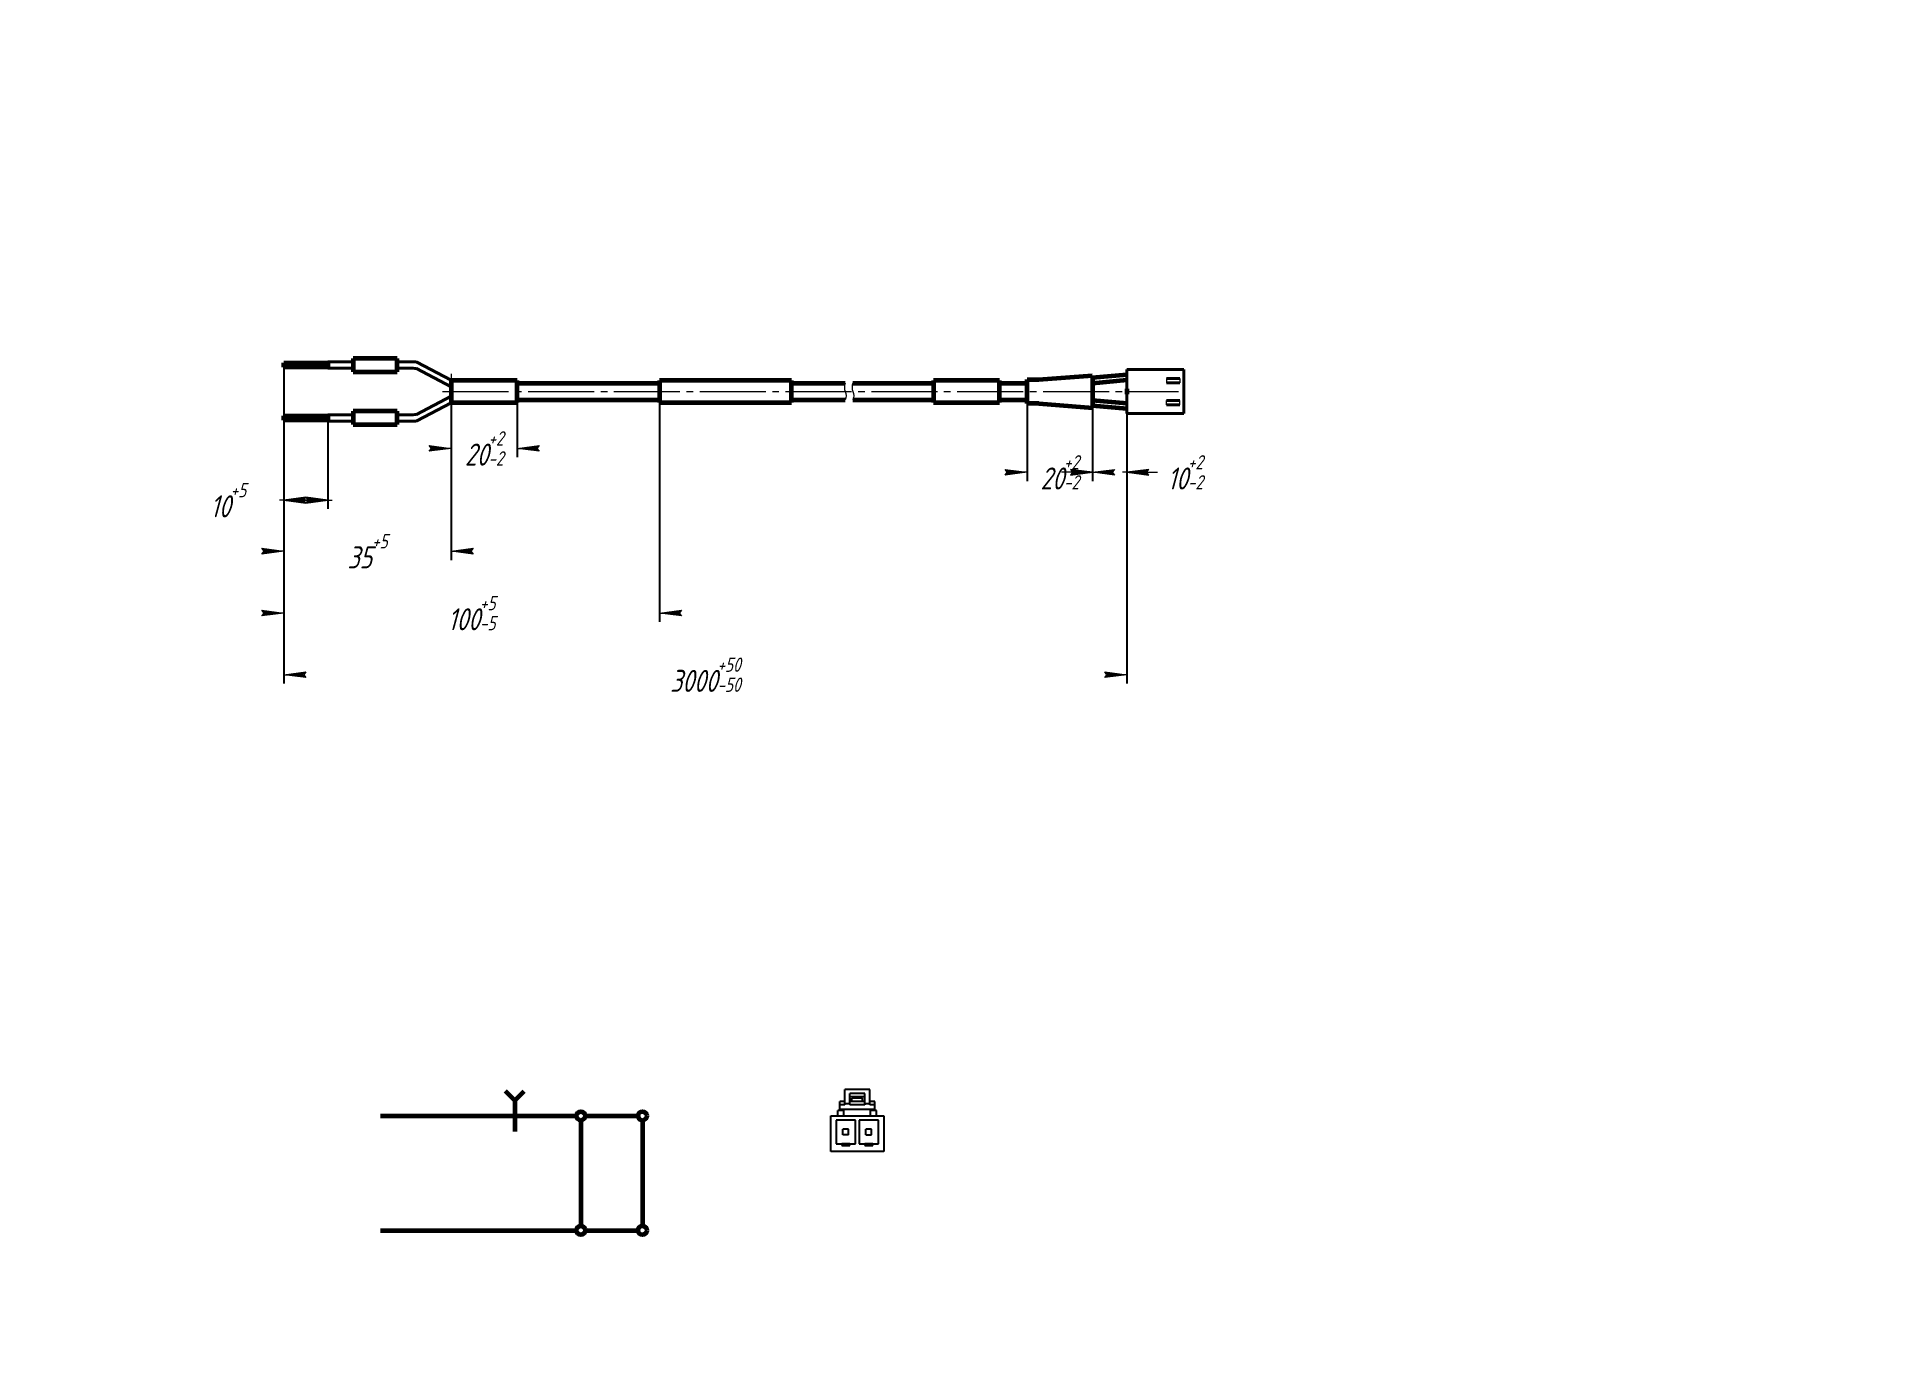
# Model space of a CAD drawing. Header units: millimetres. Extents: x 0 to 420, y 0 to 297.
import ezdxf

# ---------------------------------------------------------------- set-up
doc = ezdxf.new("R2010")
doc.units = ezdxf.units.MM
for name, pattern in [('K5LT32809', [0]), ('K5LT32810', [0]), ('K5LT32824', [0]), ('K5LT_AXLED', [19.5, 15, -1.5, 1.5, -1.5]), ('K5LT_BASIC', [0]), ('K5LT_THIN', [0]), ('K5LT_THIN_INCLUDED_TO_HATCHING', [0])]:
    doc.linetypes.add(name, pattern=pattern)
doc.styles.add('KDIMTEXTSTYLE', font='GOST_AU.SHX', dxfattribs={"width": 0.96, "oblique": 15, "height": 5})
doc.dimstyles.new('KDIMSTYLE (1.00)', dxfattribs={"dimtxt": 5, "dimasz": 1, "dimexe": 2, "dimexo": 0, "dimgap": 1, "dimtad": 1, "dimtxsty": 'KDIMTEXTSTYLE', "dimsah": 1, "dimcen": 0, "dimdle": 1, "dimadec": 0, "dimazin": 0, "dimtfac": 0.667, "dimtmove": 0, "dimatfit": 3, "dimfxl": 1, "dimtvp": 1, "dimtolj": 1, "dimtzin": 0, "dimarcsym": 0})

# ---------------------------------------------------------------- blocks, each defined once
blk = doc.blocks.new('U0')
at = {"color": 150, "linetype": 'K5LT_BASIC', "lineweight": 60, "true_color": 0x0080ff}
for p, q in [((109.1359105561847, 218.9382181371565), (94.13591055618474, 218.9382181371565)), ((94.13591055618474, 218.9382181371565), (94.13591055618474, 213.9382181371565)), ((109.1359105561847, 213.9382181371565), (109.1359105561847, 218.9382181371565)), ((94.13591055618474, 213.9382181371565), (109.1359105561847, 213.9382181371565))]:
    blk.add_line(p, q, dxfattribs=at)
blk = doc.blocks.new('U1')
at = {"color": 150, "linetype": 'K5LT_BASIC', "lineweight": 60, "true_color": 0x0080ff}
for p, q in [((171.446110569103, 218.9382181371565), (141.446110569103, 218.9382181371565)), ((141.446110569103, 218.9382181371565), (141.446110569103, 213.9382181371565)), ((171.446110569103, 213.9382181371565), (171.446110569103, 218.9382181371565)), ((141.446110569103, 213.9382181371565), (171.446110569103, 213.9382181371565))]:
    blk.add_line(p, q, dxfattribs=at)
blk = doc.blocks.new('U2')
at = {"color": 150, "linetype": 'K5LT_BASIC', "lineweight": 60, "true_color": 0x0080ff}
for p, q in [((218.7563105820213, 218.9382181371565), (203.7563105820213, 218.9382181371565)), ((203.7563105820213, 218.9382181371565), (203.7563105820213, 213.9382181371565)), ((218.7563105820213, 213.9382181371565), (218.7563105820213, 218.9382181371565)), ((203.7563105820213, 213.9382181371565), (218.7563105820213, 213.9382181371565))]:
    blk.add_line(p, q, dxfattribs=at)
blk = doc.blocks.new('KDIMARROW_01')
blk.add_hatch(color=0).paths.add_polyline_path([(0, 0), (-5, 0.658262491226197), (-4.5, 5.51091059616309e-16), (-5, -0.6582624912261956)])
at = {"color": 0, "linetype": 'K5LT_THIN', "lineweight": 18}
for p, q in [((-4.5, 5.51091059616309e-16), (-5, 0.658262491226197)), ((-5, 0.658262491226197), (0, 0)), ((0, 0), (-5, -0.6582624912261956)), ((-5, -0.6582624912261956), (-4.5, 5.51091059616309e-16)), ((0, 0), (-1, 0))]:
    blk.add_line(p, q, dxfattribs=at)
blk = doc.blocks.new('KDIMARROW_02')
blk.add_hatch(color=0).paths.add_polyline_path([(4.5, -5.51091059616309e-16), (5, 0.6582624912261956), (0, 0), (5, -0.658262491226197)])
at = {"color": 0, "linetype": 'K5LT_THIN', "lineweight": 18}
for p, q in [((0, 0), (-1, 0)), ((5, 0.6582624912261956), (0, 0)), ((0, 0), (5, -0.658262491226197)), ((0, 0), (7, -8.572527594031472e-16)), ((4.5, -5.51091059616309e-16), (5, 0.6582624912261956)), ((5, -0.658262491226197), (4.5, -5.51091059616309e-16))]:
    blk.add_line(p, q, dxfattribs=at)
blk = doc.blocks.new('U3')
at = {"color": 150, "linetype": 'K5LT_BASIC', "lineweight": 60, "true_color": 0x0080ff}
for p, q in [((56.12154304228761, 222.9420540911495), (66.12154304228761, 222.9420540911495)), ((56.12154304228761, 221.9420540911495), (56.12154304228761, 222.9420540911495)), ((66.12154304228761, 222.9420540911495), (66.12154304228761, 221.9420540911495)), ((66.12154304228761, 221.9420540911495), (56.12154304228761, 221.9420540911495))]:
    blk.add_line(p, q, dxfattribs=at)
blk = doc.blocks.new('U4')
at = {"color": 150, "linetype": 'K5LT_BASIC', "lineweight": 60, "true_color": 0x0080ff}
for p, q in [((56.12154304228761, 210.9343821831635), (66.12154304228761, 210.9343821831635)), ((56.12154304228761, 209.9343821831635), (56.12154304228761, 210.9343821831635)), ((66.12154304228761, 210.9343821831635), (66.12154304228761, 209.9343821831635)), ((66.12154304228761, 209.9343821831635), (56.12154304228761, 209.9343821831635))]:
    blk.add_line(p, q, dxfattribs=at)
blk = doc.blocks.new('U8')
at = {"color": 150, "linetype": 'K5LT_BASIC', "lineweight": 60, "true_color": 0x0080ff}
for p, q in [((81.84345621717881, 223.9420540911494), (71.84345621717881, 223.9420540911494)), ((71.84345621717881, 223.9420540911494), (71.84345621717881, 220.9420540911494)), ((81.84345621717881, 220.9420540911494), (81.84345621717881, 223.9420540911494)), ((71.84345621717881, 220.9420540911494), (81.84345621717881, 220.9420540911494))]:
    blk.add_line(p, q, dxfattribs=at)
blk = doc.blocks.new('U9')
at = {"color": 150, "linetype": 'K5LT_BASIC', "lineweight": 60, "true_color": 0x0080ff}
for p, q in [((81.84345621717881, 211.9343821831634), (71.84345621717881, 211.9343821831634)), ((71.84345621717881, 211.9343821831634), (71.84345621717881, 208.9343821831634)), ((81.84345621717881, 208.9343821831634), (81.84345621717881, 211.9343821831634)), ((71.84345621717881, 208.9343821831634), (81.84345621717881, 208.9343821831634))]:
    blk.add_line(p, q, dxfattribs=at)
blk = doc.blocks.new('U11')
at = {"color": 7, "linetype": 'K5LT_THIN_INCLUDED_TO_HATCHING', "lineweight": 18}
for p, q in [((183.557846501245, 217.8555737864123), (183.5024953201365, 217.3831219033272)), ((183.5024953201365, 217.3831219033272), (183.557846501245, 216.910670020242)), ((183.6914760733706, 218.3280256694975), (183.557846501245, 217.8555737864123)), ((183.557846501245, 216.910670020242), (183.6914760733706, 216.4382181371569)), ((183.6914760733706, 216.4382181371569), (183.8251056454961, 215.9657662540717)), ((183.8251056454961, 215.0208624879014), (183.6914760733706, 214.5484106048162)), ((183.8251056454961, 215.9657662540717), (183.8804568266046, 215.4933143709865)), ((183.8804568266046, 215.4933143709865), (183.8251056454961, 215.0208624879014))]:
    blk.add_line(p, q, dxfattribs=at)
blk = doc.blocks.new('U12')
at = {"color": 7, "linetype": 'K5LT_THIN_INCLUDED_TO_HATCHING', "lineweight": 18}
for p, q in [((185.2992040844003, 217.8555737864123), (185.2438529032918, 217.3831219033272)), ((185.2438529032918, 217.3831219033272), (185.2992040844003, 216.910670020242)), ((185.4328336565259, 218.3280256694975), (185.2992040844003, 217.8555737864123)), ((185.2992040844003, 216.910670020242), (185.4328336565259, 216.4382181371569)), ((185.4328336565259, 216.4382181371569), (185.5664632286515, 215.9657662540717)), ((185.5664632286515, 215.0208624879014), (185.4328336565259, 214.5484106048162)), ((185.5664632286515, 215.9657662540717), (185.62181440976, 215.4933143709865)), ((185.62181440976, 215.4933143709865), (185.5664632286515, 215.0208624879014))]:
    blk.add_line(p, q, dxfattribs=at)

msp = doc.modelspace()

# ---------------------------------------------------------------- linework, layer by layer
at = {"color": 150, "linetype": 'K5LT_BASIC', "lineweight": 60, "true_color": 0x0080ff}
for p, q in [((66.12154304228761, 221.7096937884326), (66.12154304228761, 223.1744143938664)), ((225.0057596792878, 219.1898831374422), (227.6694567586548, 219.1898831374422)), ((225.0057596792878, 213.6865531368707), (225.0057596792878, 219.1898831374422)), ((227.6694567586548, 219.1898831374422), (239.8574016643133, 220.1051609050557)), ((239.8574016643133, 219.6052718953786), (247.6764011296896, 220.3124218640086)), ((239.8574016643133, 219.6052718953786), (247.6764011296896, 220.3124218640086)), ((239.8574016643133, 220.1051609050557), (239.8574016643133, 212.738083208765)), ((239.8574016643133, 218.3698733307568), (247.6764011296896, 219.0770232993867)), ((239.8574016643133, 218.3698733307568), (247.6764011296896, 219.0770232993867)), ((109.1359105561847, 218.3280256694974), (141.446110569103, 218.3280256694976)), ((109.1359105561847, 214.5484106048158), (141.446110569103, 214.5484106048168)), ((171.446110569103, 218.3280256694974), (183.6914760733706, 218.3280256694975)), ((171.446110569103, 214.5484106048158), (183.6914760733706, 214.5484106048162)), ((185.4328336565259, 218.3280256694975), (203.7563105820213, 218.3280256694976)), ((185.4328336565259, 214.5484106048162), (203.7563105820213, 214.5484106048168)), ((218.7563105820213, 218.3280256694974), (225.0057596792878, 218.3280256694976)), ((218.7563105820213, 214.5484106048158), (225.0057596792878, 214.5484106048166)), ((239.8574016643133, 214.5065629435562), (247.6764011296896, 213.7994129749262)), ((247.6764011296887, 217.0390487458661), (247.6764011296906, 215.808671797509)), ((66.12154304228761, 209.7020218804465), (66.12154304228761, 211.1667424858804)), ((227.6694567586549, 213.6865531368707), (225.0057596792878, 213.6865531368707)), ((227.6694567586548, 213.6865531368707), (239.8574016643133, 212.738083208765)), ((239.8574016643133, 213.2711643789343), (247.6764011296896, 212.5640144103044)), ((108.6174055326346, 55.32775124531685), (106.4960851890749, 57.44907158887649)), ((108.6174055326346, 55.32775124531685), (110.7387258761942, 57.44907158887649)), ((108.6174055326346, 55.32775124531685), (108.6174055326346, 48.32775124531685)), ((78.05919357366301, 51.82775124531685), (122.5938414899175, 51.82775124531685)), ((123.5938414899171, 50.82775124531685), (123.5938414899171, 26.82775124531686)), ((124.5938414899166, 51.82775124531685), (136.5938414899171, 51.82775124531685)), ((137.5938414899171, 50.82775124531685), (137.5938414899171, 26.82775124531686)), ((78.05919357366301, 25.82775124531685), (122.5938414899175, 25.82775124531685)), ((124.5938414899166, 25.82775124531685), (136.5938414899171, 25.82775124531685))]:
    msp.add_line(p, q, dxfattribs=at)
at = {"color": 7, "linetype": 'K5LT32809', "lineweight": 40}
for p, q in [((71.84345621717881, 223.1744143938664), (66.12154304228761, 223.1744143938664)), ((85.64191305652321, 223.1744143938662), (81.84345621717881, 223.1744143938662)), ((94.13591055618508, 219.0163021760025), (86.34618359785554, 223.1245662101857)), ((71.84345621717881, 221.7096937884325), (66.12154304228761, 221.7096937884326)), ((85.52335474919687, 221.7096937884324), (81.84345621717881, 221.7096937884324)), ((94.13591055618485, 217.5325362077209), (86.22896144841184, 221.6596553222247)), ((260.6764011296896, 221.4238602716875), (247.6764011296897, 221.4238602716875)), ((247.6764011296897, 221.4238602716875), (247.6764011296896, 211.4238602716875)), ((259.7190399981502, 219.4238602716875), (256.7193338537064, 219.4238602716875)), ((259.7190399981502, 218.4238602716875), (256.7193338537064, 218.4238602716875)), ((260.6764011296897, 221.4238602716875), (260.6764011296896, 211.4238602716875)), ((94.13591055618485, 215.343900066592), (86.22896144841184, 211.2167809520882)), ((94.13591055618485, 215.343900066592), (86.22896144841184, 211.2167809520882)), ((259.7190399981502, 214.4238602716875), (256.7193338537064, 214.4238602716875)), ((71.84345621717881, 211.1667424858804), (66.12154304228761, 211.1667424858804)), ((71.84345621717881, 211.1667424858804), (66.12154304228761, 211.1667424858804)), ((85.52335474919687, 211.1667424858805), (81.84345621717881, 211.1667424858804)), ((85.52335474919687, 211.1667424858805), (81.84345621717881, 211.1667424858804)), ((94.13591055618508, 213.8601340983105), (86.34618359785554, 209.7518700641273)), ((94.13591055618508, 213.8601340983105), (86.34618359785554, 209.7518700641273)), ((260.6764011296896, 211.4238602716875), (247.6764011296896, 211.4238602716875)), ((259.7190399981502, 213.4238602716875), (256.7193338537064, 213.4238602716875)), ((71.84345621717881, 209.7020218804466), (66.12154304228761, 209.7020218804465)), ((71.84345621717881, 209.7020218804466), (66.12154304228761, 209.7020218804465)), ((85.64191305652321, 209.7020218804468), (81.84345621717881, 209.7020218804467)), ((85.64191305652321, 209.7020218804468), (81.84345621717881, 209.7020218804467))]:
    msp.add_line(p, q, dxfattribs=at)
at = {"color": 7, "linetype": 'K5LT32810', "lineweight": 15}
for p, q in [((94.13591055618485, 220.4382181371564), (94.13591055618485, 212.4382181371566)), ((256.7193338537064, 219.4238602716875), (256.7193338537064, 218.4238602716875)), ((259.7196277092614, 219.4238602716875), (259.7196277092614, 218.4238602716875)), ((256.7193338537064, 213.4238602716875), (256.7193338537064, 214.4238602716875)), ((259.7196277092614, 213.4238602716875), (259.7196277092614, 214.4238602716875))]:
    msp.add_line(p, q, dxfattribs=at)
at = {"color": 30, "linetype": 'K5LT_AXLED', "lineweight": 18, "true_color": 0xff8000}
msp.add_line((92.13591055618474, 216.4382181371565), (259.4264011300655, 216.4382181371565), dxfattribs=at)
at = {"color": 7, "linetype": 'K5LT32824', "lineweight": 25}
for p, q in [((182.4580266745484, 54.34629944531952), (182.4580266745484, 55.09629944531952)), ((183.5830266745484, 55.09629944531952), (182.4580266745484, 55.09629944531952)), ((183.5830266745484, 54.60364540010784), (183.5830266745484, 57.85775124531682)), ((189.2680266745483, 57.85775124531682), (183.5830266745484, 57.85775124531682)), ((184.7005266745482, 54.60364540010784), (183.5830266745484, 54.60364540010784)), ((183.5830266745484, 54.34629944531952), (183.5830266745484, 54.60364540010784)), ((188.1505266745485, 56.89478273477329), (184.7005266745482, 56.89478273477329)), ((184.7005266745482, 54.60364540010784), (184.7005266745482, 56.89478273477329)), ((188.1505266745485, 56.20562459566753), (184.7005266745482, 56.20562459566753)), ((188.1505266745485, 55.09629944531952), (184.7005266745482, 55.09629944531952)), ((184.7005266745482, 54.60364540010784), (184.7005266745482, 54.34629944531952)), ((185.2255266745487, 55.09629944531952), (185.2255266745487, 55.86275124531693)), ((187.6255266745493, 55.86275124531693), (185.2255266745487, 55.86275124531693)), ((187.6255266745493, 55.09629944531952), (187.6255266745493, 55.86275124531693)), ((188.1505266745485, 54.60364540010784), (188.1505266745485, 56.89478273477329)), ((189.2680266745483, 54.60364540010784), (188.1505266745485, 54.60364540010784)), ((188.1505266745485, 54.60364540010784), (188.1505266745485, 54.34629944531952)), ((189.2680266745483, 54.60364540010784), (189.2680266745483, 57.85775124531682)), ((190.3930266745483, 55.09629944531952), (189.2680266745483, 55.09629944531952)), ((189.2680266745483, 54.34629944531952), (189.2680266745483, 54.60364540010784)), ((190.3930266745483, 54.34629944531952), (190.3930266745483, 55.09629944531952)), ((180.425526674549, 51.82775124531685), (192.425526674549, 51.82775124531685)), ((180.425526674549, 43.71275124531708), (180.425526674549, 51.82775124531685)), ((181.5955266745486, 50.83775124531707), (181.5955266745486, 45.52775124531679)), ((186.005526674548, 50.83775124531707), (181.5955266745486, 50.83775124531707)), ((183.3955266745484, 53.02775124531678), (182.0455266745489, 53.02775124531678)), ((182.0455266745489, 51.82775124531685), (182.0455266745489, 53.02775124531678)), ((182.4580266745484, 53.32775124531685), (182.4580266745484, 54.34629944531952)), ((183.5830266745484, 54.34629944531952), (182.4580266745484, 54.34629944531952)), ((190.3930266745483, 53.32775124531685), (182.4580266745484, 53.32775124531685)), ((182.4580266745484, 53.02775124531678), (182.4580266745484, 53.32775124531685)), ((183.3955266745484, 51.82775124531685), (183.3955266745484, 53.02775124531678)), ((188.1505266745485, 54.34629944531952), (184.7005266745482, 54.34629944531952)), ((186.005526674548, 45.52775124531679), (186.005526674548, 50.83775124531707)), ((186.8455266745486, 50.83775124531707), (186.8455266745486, 45.52775124531679)), ((191.255526674548, 50.83775124531707), (186.8455266745486, 50.83775124531707)), ((190.3930266745483, 54.34629944531952), (189.2680266745483, 54.34629944531952)), ((190.8055266745491, 53.02775124531678), (189.4555266745483, 53.02775124531678)), ((189.4555266745483, 51.82775124531685), (189.4555266745483, 53.02775124531678)), ((190.3930266745483, 53.32775124531685), (190.3930266745483, 54.34629944531952)), ((190.3930266745483, 53.02775124531678), (190.3930266745483, 53.32775124531685)), ((190.8055266745491, 51.82775124531685), (190.8055266745491, 53.02775124531678)), ((191.255526674548, 45.52775124531679), (191.255526674548, 50.83775124531707)), ((192.425526674549, 51.82775124531685), (192.425526674549, 43.71275124531708)), ((183.1555266745486, 47.53775124531701), (183.1555266745486, 48.82775124531686)), ((184.4455266745481, 48.82775124531686), (183.1555266745486, 48.82775124531686)), ((184.4455266745481, 47.53775124531701), (183.1555266745486, 47.53775124531701)), ((184.4455266745481, 47.53775124531701), (184.4455266745481, 48.82775124531686)), ((188.4055266745486, 47.53775124531701), (188.4055266745486, 48.82775124531686)), ((189.6955266745481, 48.82775124531686), (188.4055266745486, 48.82775124531686)), ((188.4055266745486, 47.53775124531701), (189.6955266745481, 47.53775124531701)), ((189.6955266745481, 47.53775124531701), (189.6955266745481, 48.82775124531686)), ((192.425526674549, 43.71275124531708), (180.425526674549, 43.71275124531708)), ((181.5955266745486, 45.52775124531679), (182.8930266745483, 45.52775124531679)), ((182.8930266745483, 45.52775124531679), (182.8930266745483, 45.13775124531681)), ((184.7080266745484, 45.52775124531679), (182.8930266745483, 45.52775124531679)), ((182.8930266745483, 45.13775124531681), (184.7080266745484, 45.13775124531681)), ((184.7080266745484, 45.52775124531679), (186.005526674548, 45.52775124531679)), ((184.7080266745484, 45.13775124531681), (184.7080266745484, 45.52775124531679)), ((186.8455266745486, 45.52775124531679), (188.1430266745483, 45.52775124531679)), ((189.9580266745484, 45.52775124531679), (188.1430266745483, 45.52775124531679)), ((188.1430266745483, 45.52775124531679), (188.1430266745483, 45.13775124531681)), ((188.1430266745483, 45.13775124531681), (189.9580266745484, 45.13775124531681)), ((189.9580266745484, 45.52775124531679), (191.255526674548, 45.52775124531679)), ((189.9580266745484, 45.13775124531681), (189.9580266745484, 45.52775124531679))]:
    msp.add_line(p, q, dxfattribs=at)
at = {"color": 150, "linetype": 'K5LT_BASIC', "lineweight": 60, "true_color": 0x0080ff}
for centre in [(123.5938414899171, 51.82775124531685), (137.5938414899171, 51.82775124531685), (123.5938414899171, 25.82775124531685), (137.5938414899171, 25.82775124531685)]:
    msp.add_circle(centre, 1, dxfattribs=at)
at = {"color": 7, "linetype": 'K5LT32809', "lineweight": 40}
for centre, radius, start, end in [((85.64191305652375, 218.1744143938727), 4.999999999993435, 81.90272718565915, 90.0000000000062), ((85.52335474919705, 216.7096937884343), 4.999999999998095, 81.88726146234943, 90.00000000000212), ((85.52335474919705, 216.1667424858786), 4.999999999998095, 269.9999999999978, 278.1127385376506), ((85.52335474919705, 216.1667424858786), 4.999999999998095, 269.9999999999978, 278.1127385376506), ((85.64191305652375, 214.7020218804402), 4.999999999993435, 269.9999999999938, 278.0972728143409), ((85.64191305652375, 214.7020218804402), 4.999999999993435, 269.9999999999938, 278.0972728143409)]:
    msp.add_arc(centre, radius, start, end, dxfattribs=at)

# ---------------------------------------------------------------- block references
for name in ['U3', 'U8', 'U0', 'U1', 'U2', 'U11', 'U12', 'U4', 'U9']:
    msp.add_blockref(name, (0, 0))

# ---------------------------------------------------------------- dimensions: what is measured, and where the dimension line sits
at = {"color": 7}
for base, p1, p2, location, text, override in [((56.12154304228761, 191.7496696919594), (66.12154304228761, 209.7020218804465), (56.12154304228761, 221.9420540911495), (43.45567046843507, 191.7496696919594), '\\H5.0;\\W0.965;\\Q15;\\H5.0;\\W0.965;\\Q15;\\Q15;10\\H0.65x;\\S+5^ ;\\H1.5x;', {"dimexo": 0, "dimblk1": 'KDIMARROW_02', "dimblk2": 'KDIMARROW_02', "dimse1": 0, "dimse2": 0, "dimclrt": 7, "dimtolj": 1}), ((56.12154304228761, 180.1475793858982), (94.13591055618474, 216.4382181371565), (56.12154304228761, 209.9343821831635), (75.12872679923618, 180.1475793858982), '\\H5.0;\\W0.965;\\Q15;\\H5.0;\\W0.965;\\Q15;\\Q15;35\\H0.65x;\\S+5^ ;\\H1.5x;', {"dimexo": 0, "dimblk1": 'KDIMARROW_01', "dimblk2": 'KDIMARROW_01', "dimse1": 0, "dimse2": 0, "dimclrt": 7, "dimtolj": 1}), ((225.0057596792878, 198.0828224279103), (239.8574016643133, 216.4216220569103), (225.0057596792878, 216.4382181371565), (232.4315806718005, 198.0828224279103), '\\H5.0;\\W0.965;\\Q15;\\H5.0;\\W0.965;\\Q15;\\Q15;20\\H0.65x;\\S+2^ -2;\\H1.5x;', {"dimexo": 0, "dimblk1": 'KDIMARROW_01', "dimblk2": 'KDIMARROW_01', "dimse1": 0, "dimse2": 0, "dimclrt": 7, "dimtolj": 1}), ((56.12154304228761, 166.088340422824), (141.446110569103, 213.9382181371565), (56.12154304228761, 209.9343821831635), (98.78382680569531, 166.088340422824), '\\H5.0;\\W0.965;\\Q15;\\H5.0;\\W0.965;\\Q15;\\Q15;100\\H0.65x;\\S+5^ -5;\\H1.5x;', {"dimexo": 0, "dimblk1": 'KDIMARROW_01', "dimblk2": 'KDIMARROW_01', "dimse1": 0, "dimse2": 0, "dimclrt": 7, "dimtolj": 1}), ((247.6764011307199, 152.0884164167704), (56.12154304228761, 209.9343821831635), (247.6764011297159, 211.1825295303178), (151.8989720869952, 152.0884164151431), '\\H5.0;\\W0.965;\\Q15;\\H5.0;\\W0.965;\\Q15;\\Q15;3000\\H0.65x;\\S+50^ -50;\\H1.5x;', {"dimexo": 0, "dimblk1": 'KDIMARROW_01', "dimblk2": 'KDIMARROW_01', "dimse1": 0, "dimse2": 0, "dimclrt": 7, "dimtolj": 1}), ((94.13591055618474, 203.5062780184555), (109.1359105561847, 213.9382181371565), (94.13591055618474, 213.9382181371565), (101.6359105561847, 203.5062780184555), '\\H5.0;\\W0.965;\\Q15;\\H5.0;\\W0.965;\\Q15;\\Q15;20\\H0.65x;\\S+2^ -2;\\H1.5x;', {"dimexo": 0, "dimblk1": 'KDIMARROW_01', "dimblk2": 'KDIMARROW_01', "dimse1": 0, "dimse2": 0, "dimclrt": 7, "dimtolj": 1}), ((247.6764011299913, 198.0828224279074), (239.8574016643133, 212.738083208765), (247.6764011299811, 213.7325295303253), (260.944213382036, 198.0828224279161), '\\H5.0;\\W0.965;\\Q15;\\H5.0;\\W0.965;\\Q15;\\Q15;10\\H0.65x;\\S+2^ -2;\\H1.5x;', {"dimexo": 0, "dimblk1": 'KDIMARROW_02', "dimblk2": 'KDIMARROW_02', "dimse1": 0, "dimse2": 0, "dimclrt": 7, "dimtolj": 1})]:
    msp.add_linear_dim(base=base, p1=p1, p2=p2, location=location, text=text, dimstyle='KDIMSTYLE (1.00)', override=override, dxfattribs=at).render()

doc.saveas('drawing.dxf')
